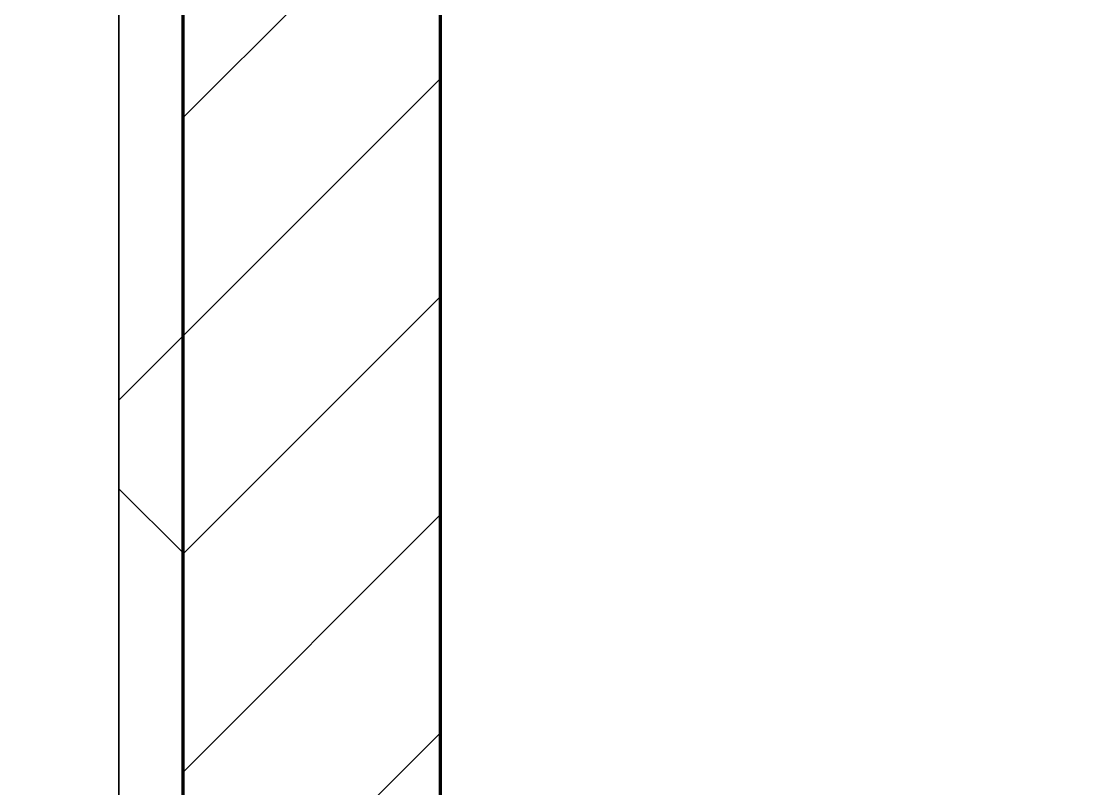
# Model space of a CAD drawing. Header units: millimetres. Extents: x -726012 to -647389, y -20772 to 18805.
# Drawn here: x -698804 to -697974, y -1540 to -943 of the extents above; entities that cross this region are included whole.
import ezdxf
from ezdxf.xclip import XClip

# ---------------------------------------------------------------- set-up
doc = ezdxf.new("R2010")
doc.units = ezdxf.units.MM
doc.header["$XCLIPFRAME"] = 0
for name, color, linetype, lineweight in [('A-GLAZ-CURT', 2, 'Continuous', 9), ('A-WALL', 5, 'Continuous', 35), ('A-WALL-FNSH', 2, 'Continuous', 35), ('A-WALL-PATT', 1, 'Continuous', 35)]:
    doc.layers.add(name, color=color, linetype=linetype, lineweight=lineweight)
doc.layers.add('A11_ALU.SOLID SHEET', color=2, linetype='Continuous')

# ---------------------------------------------------------------- blocks, each defined once
blk = doc.blocks.new('PPLS-PP19_Custom Tile Pattern - Custom Tile Pattern-V41-4233-01 ENLARGED MULTI-PURPOSE LEVEL - REFLECTED CEILING PLAN - SHEET 4')
at = {"layer": 'A-GLAZ-CURT'}
for p, q in [((-300, 0), (300, 0)), ((300, 0), (-300, 0)), ((195.99, 0), (213.31, 0)), ((213.31, 0), (195.99, 0)), ((230.06, 0), (300, 0)), ((-300, -50), (300, -50)), ((300, -50), (-300, -50))]:
    blk.add_line(p, q, dxfattribs=at)
for points, knots in [([(-115.82, 0), (-114.96, 0), (-110.41, 0), (-96.78, 0), (-71.33, 0), (-42.53, 0), (-12.78, 0), (4.23, 0), (9.64, 0), (10.14, 0), (10.18, 0)], [-5724.064692, -5724.064692, -5724.064692, -5724.064692, -5430.283136, -5103.229623, -4799.173296, -4065.652676, -3589.737505, -3285.047089, -3066.359526, -3044.715262, -3044.715262, -3044.715262, -3044.715262]), ([(2.06, 0), (-2.4, 0), (-21.29, 0), (-47.42, 0), (-65.77, 0), (-66.37, 0), (-66.38, 0)], [-3981.146839, -3981.146839, -3981.146839, -3981.146839, -3745.412743, -2981.410125, -2542.574734, -2498.224237, -2498.224237, -2498.224237, -2498.224237]), ([(42.84, 0), (40.22, 0), (33.65, 0), (24.07, 0), (12.82, 0), (-2.9, 0), (-20.62, 0), (-32.81, 0), (-44.85, 0), (-51.43, 0), (-51.79, 0)], [-2450.661347, -2450.661347, -2450.661347, -2450.661347, -2313.748533, -2106.613311, -1925.670641, -1617.263037, -1290.787923, -1039.307308, -819.71621, -644.910881, -644.910881, -644.910881, -644.910881]), ([(9.32, 0), (9.08, 0), (7.65, 0), (2.57, 0), (-12.23, 0), (-25.14, 0), (-34.62, 0), (-39.19, 0)], [-2922.926651, -2922.926651, -2922.926651, -2922.926651, -2882.788014, -2720.818881, -2518.50168, -2125.455881, -1826.829157, -1826.829157, -1826.829157, -1826.829157]), ([(-38.95, 0), (-38.05, 0), (-28.67, 0), (-18.03, 0), (8.61, 0), (15.02, 0), (22.91, 0), (31, 0), (39.04, 0), (51.19, 0), (58.74, 0), (61.34, 0), (61.45, 0)], [-3362.796854, -3362.796854, -3362.796854, -3362.796854, -3315.260113, -2864.387349, -2439.246196, -2084.094819, -1956.422387, -1818.904206, -1645.594513, -1443.202566, -1228.752106, -1120.932285, -1120.932285, -1120.932285, -1120.932285]), ([(-36.78, 0), (-32.43, 0), (-19.22, 0), (7.31, 0), (30.58, 0), (43.58, 0)], [-6191.144455, -6191.144455, -6191.144455, -6191.144455, -5862.463379, -5340.621928, -4661.142254, -4661.142254, -4661.142254, -4661.142254]), ([(2.07, 0), (-5.25, 0), (-17.05, 0), (-34.76, 0), (-36.04, 0)], [-9866.039976, -9866.039976, -9866.039976, -9866.039976, -9424.652049, -9182.880979, -9182.880979, -9182.880979, -9182.880979]), ([(70.61, 0), (66.16, 0), (55.8, 0), (39.61, 0), (24.74, 0), (2.64, 0), (-17.84, 0), (-30.57, 0), (-31.82, 0), (-32, 0)], [-4647.237329, -4647.237329, -4647.237329, -4647.237329, -4326.416877, -4098.545751, -3766.694881, -3333.063701, -2994.501669, -2698.150104, -2614.070998, -2614.070998, -2614.070998, -2614.070998]), ([(-30.76, 0), (-30.73, 0), (-29.99, 0), (-23.47, 0), (-15.75, 0), (-15.19, 0)], [-54176.191683, -54176.191683, -54176.191683, -54176.191683, -54157.274271, -53749.15266, -53717.791567, -53717.791567, -53717.791567, -53717.791567]), ([(-30.52, 0), (-27.11, 0), (-18.23, 0), (-6, 0), (1.54, 0)], [-2323.618664, -2323.618664, -2323.618664, -2323.618664, -2142.497158, -1742.713998, -1742.713998, -1742.713998, -1742.713998]), ([(-13, 0), (-14.35, 0), (-17.68, 0), (-25.97, 0), (-29.52, 0), (-30.21, 0)], [-55207.591944, -55207.591944, -55207.591944, -55207.591944, -54789.006179, -54461.685999, -54290.791712, -54290.791712, -54290.791712, -54290.791712]), ([(8.33, 0), (8.19, 0), (7.18, 0), (0.32, 0), (-13.89, 0), (-24.92, 0), (-29.03, 0)], [-3574.286521, -3574.286521, -3574.286521, -3574.286521, -3526.962355, -3285.499107, -2903.012179, -2680.714891, -2680.714891, -2680.714891, -2680.714891]), ([(-28.57, 0), (-26.93, 0), (-20.29, 0), (-11.45, 0), (2.08, 0), (13.15, 0), (21.24, 0), (24.62, 0), (24.72, 0), (24.72, 0)], [-5361.429781, -5361.429781, -5361.429781, -5361.429781, -5261.36855, -5050.479954, -4785.90057, -4596.498881, -4445.288762, -4384.376941, -4376.041937, -4376.041937, -4376.041937, -4376.041937]), ([(-22.56, 0), (-20.27, 0), (-17.03, 0), (-11.36, 0), (-7.66, 0), (-6.6, 0), (-6.44, 0)], [-56468.192263, -56468.192263, -56468.192263, -56468.192263, -56344.022017, -56303.229861, -56166.290093, -56124.392176, -56124.392176, -56124.392176, -56124.392176]), ([(-6.54, 0), (-6.73, 0), (-7.2, 0), (-7.6, 0), (-7.79, 0)], [-56009.792147, -56009.792147, -56009.792147, -56009.792147, -55949.290093, -55895.192118, -55895.192118, -55895.192118, -55895.192118]), ([(-2.63, 0), (-2.47, 0), (-1.22, 0), (4.92, 0), (15.97, 0), (22.54, 0), (24.49, 0)], [-226.825321, -226.825321, -226.825321, -226.825321, -220.269177, -206.416616, -198.214427, -187.717507, -187.717507, -187.717507, -187.717507]), ([(1.8, 0), (1.37, 0), (-0.22, 0), (-1.67, 0), (-2.25, 0)], [-250.29001, -250.29001, -250.29001, -250.29001, -246.234814, -234.646884, -234.646884, -234.646884, -234.646884]), ([(103.09, 0), (101.08, 0), (86.31, 0), (63.34, 0), (35.84, 0), (13.37, 0), (5.74, 0), (2.05, 0)], [-375.435014, -375.435014, -375.435014, -375.435014, -369.147452, -330.153101, -307.516438, -285.83788, -251.069714, -251.069714, -251.069714, -251.069714]), ([(2.08, 0), (2.4, 0), (12.23, 0), (22.06, 0), (36.18, 0), (40.64, 0), (42.94, 0)], [-1733.287825, -1733.287825, -1733.287825, -1733.287825, -1716.209403, -1206.526904, -1089.329421, -968.174444, -968.174444, -968.174444, -968.174444]), ([(2.7, 0), (3.62, 0), (16.23, 0), (42.82, 0), (88.72, 0), (120.63, 0), (138.28, 0), (138.53, 0)], [-432.714428, -432.714428, -432.714428, -432.714428, -429.606584, -390.253598, -346.313304, -291.370682, -290.5735, -290.5735, -290.5735, -290.5735]), ([(30.82, 0), (29.27, 0), (20.14, 0), (10.84, 0), (2.86, 0), (2.81, 0)], [-10462.034656, -10462.034656, -10462.034656, -10462.034656, -10363.088938, -9884.23066, -9880.810509, -9880.810509, -9880.810509, -9880.810509]), ([(31.18, 0), (25.97, 0), (16.68, 0), (7.22, 0), (2.97, 0)], [-4496.803627, -4496.803627, -4496.803627, -4496.803627, -4222.080604, -3997.158779, -3997.158779, -3997.158779, -3997.158779]), ([(24.69, 0), (24.54, 0), (20.99, 0), (15.48, 0), (10.8, 0), (9.63, 0)], [-4368.572414, -4368.572414, -4368.572414, -4368.572414, -4306.476363, -4080.000647, -3772.857994, -3772.857994, -3772.857994, -3772.857994]), ([(18.16, 0), (19.15, 0), (24.25, 0), (25.66, 0), (26.12, 0)], [-5700.113719, -5700.113719, -5700.113719, -5700.113719, -5554.232259, -5302.431367, -5302.431367, -5302.431367, -5302.431367]), ([(43.44, 0), (42.84, 0), (38.82, 0), (29.53, 0), (20.67, 0), (18.85, 0), (18.16, 0)], [-6347.322254, -6347.322254, -6347.322254, -6347.322254, -6314.283804, -6135.05769, -5972.647715, -5832.674503, -5832.674503, -5832.674503, -5832.674503]), ([(27.44, 0), (27.9, 0), (29.54, 0), (38.07, 0), (53.39, 0), (71.67, 0), (84.83, 0), (86.01, 0), (92.51, 0), (94.33, 0)], [-5037.309798, -5037.309798, -5037.309798, -5037.309798, -4887.603822, -4705.298446, -4353.683244, -3960.84581, -3759.045785, -3336.541051, -2783.776468, -2783.776468, -2783.776468, -2783.776468]), ([(27.89, 0), (29.09, 0), (32.62, 0), (39.15, 0), (42.71, 0)], [-147.777612, -147.777612, -147.777612, -147.777612, -135.792042, -123.813675, -123.813675, -123.813675, -123.813675]), ([(53.18, 0), (53.06, 0), (52.22, 0), (44.99, 0), (36.46, 0), (30.82, 0)], [-622.740158, -622.740158, -622.740158, -622.740158, -566.066452, -360.610861, 0, 0, 0, 0]), ([(136.44, 0), (121.66, 0), (86.93, 0), (51.16, 0), (31.18, 0)], [-106.750556, -106.750556, -106.750556, -106.750556, -59.610984, 0, 0, 0, 0]), ([(43.24, 0), (42.39, 0), (39.73, 0), (36.02, 0), (35.54, 0), (35.54, 0)], [-329.358298, -329.358298, -329.358298, -329.358298, -326.15566, -319.318397, -317.489778, -317.489778, -317.489778, -317.489778]), ([(126.35, 0), (119.91, 0), (102.5, 0), (76.86, 0), (57.82, 0), (47.79, 0), (44.68, 0), (43.54, 0)], [-432.67672, -432.67672, -432.67672, -432.67672, -401.860199, -357.622665, -341.267687, -334.000314, -329.736058, -329.736058, -329.736058, -329.736058]), ([(43.56, 0), (44.87, 0), (52.6, 0), (71.92, 0), (100.57, 0), (116.36, 0), (128.63, 0), (128.95, 0)], [-122.872142, -122.872142, -122.872142, -122.872142, -118.513713, -97.899267, -63.759246, -39.050993, -35.895543, -35.895543, -35.895543, -35.895543]), ([(43.57, 0), (44.63, 0), (48.55, 0), (57.76, 0), (64.47, 0), (72.74, 0), (75.22, 0), (76.03, 0), (76.21, 0)], [-957.265298, -957.265298, -957.265298, -957.265298, -901.315459, -753.071572, -495.328968, -421.953223, -334.951786, -290.452333, -290.452333, -290.452333, -290.452333]), ([(76.63, 0), (74.8, 0), (67.65, 0), (56.22, 0), (46.86, 0), (43.58, 0)], [-3095.572228, -3095.572228, -3095.572228, -3095.572228, -2950.589685, -2634.532728, -2463.36883, -2463.36883, -2463.36883, -2463.36883]), ([(114.39, 0), (114.2, 0), (112.08, 0), (105.42, 0), (92.38, 0), (85.59, 0), (74.4, 0), (62.26, 0), (52.46, 0), (47.16, 0), (43.59, 0)], [-8148.58938, -8148.58938, -8148.58938, -8148.58938, -8105.191388, -7723.759874, -7531.75727, -7135.649961, -6924.452779, -6738.82075, -6548.303034, -6350.107856, -6350.107856, -6350.107856, -6350.107856]), ([(43.64, 0), (43.87, 0), (50.79, 0), (64.79, 0), (95.91, 0), (124.45, 0), (132.42, 0), (134.6, 0)], [-306.561839, -306.561839, -306.561839, -306.561839, -305.899624, -287.17622, -249.500363, -194.761443, -152.241002, -152.241002, -152.241002, -152.241002]), ([(44.6, 0), (45.94, 0), (56.42, 0), (70.92, 0), (82.12, 0), (83.66, 0)], [-4643.358341, -4643.358341, -4643.358341, -4643.358341, -4573.028122, -4094.177415, -3869.465285, -3869.465285, -3869.465285, -3869.465285]), ([(61.47, 0), (61.47, 0), (61.21, 0), (54.61, 0), (53.71, 0), (53.56, 0)], [-1113.311073, -1113.311073, -1113.311073, -1113.311073, -1096.402191, -891.204116, -747.28819, -747.28819, -747.28819, -747.28819]), ([(76.22, 0), (75.58, 0), (73.64, 0), (71.05, 0), (70.61, 0)], [-193.634889, -193.634889, -193.634889, -193.634889, -31.537676, 0, 0, 0, 0]), ([(94.4, 0), (94.4, 0), (94.64, 0), (99.11, 0), (108.97, 0), (117.55, 0), (123.74, 0), (126.03, 0)], [-2348.345796, -2348.345796, -2348.345796, -2348.345796, -2310.419338, -2233.599744, -2052.234781, -1843.028543, -1723.290194, -1723.290194, -1723.290194, -1723.290194]), ([(126.45, 0), (124, 0), (122.35, 0), (114.96, 0), (108.04, 0), (103.09, 0)], [-31.430235, -31.430235, -31.430235, -31.430235, -22.807238, -15.488593, 0, 0, 0, 0]), ([(157.9, 0), (156.77, 0), (151.67, 0), (143.29, 0), (134.04, 0), (126.24, 0), (118.6, 0), (114.23, 0), (111.98, 0), (105.66, 0), (105.23, 0), (105.23, 0)], [-10292.955006, -10292.955006, -10292.955006, -10292.955006, -10098.273015, -9847.788484, -9677.714971, -9567.007022, -9453.21225, -9220.200448, -9012.77275, -8966.157302, -8929.495943, -8929.495943, -8929.495943, -8929.495943]), ([(105.26, 0), (105.52, 0), (111.01, 0), (112.65, 0), (113.59, 0)], [-8920.561005, -8920.561005, -8920.561005, -8920.561005, -8814.835624, -8577.462505, -8577.462505, -8577.462505, -8577.462505]), ([(126.6, 0), (130.11, 0), (142.25, 0), (163.31, 0), (185.23, 0), (193.62, 0), (194.69, 0), (194.79, 0)], [-1713.473867, -1713.473867, -1713.473867, -1713.473867, -1530.39897, -1095.004608, -529.74427, -295.064701, -265.121568, -265.121568, -265.121568, -265.121568]), ([(168.37, 0), (167.68, 0), (162.47, 0), (150.43, 0), (131.92, 0), (126.61, 0)], [-543.375029, -543.375029, -543.375029, -543.375029, -530.793311, -458.593899, -433.088737, -433.088737, -433.088737, -433.088737]), ([(128.58, 0), (128.8, 0), (130.16, 0), (139.26, 0), (152.67, 0), (161.24, 0), (162.19, 0), (162.75, 0)], [-633.326174, -633.326174, -633.326174, -633.326174, -627.736123, -618.981161, -602.094757, -592.980799, -581.414464, -581.414464, -581.414464, -581.414464]), ([(137.1, 0), (136, 0), (133.64, 0), (129.87, 0), (129.11, 0)], [-670.405967, -670.405967, -670.405967, -670.405967, -651.020627, -640.742133, -640.742133, -640.742133, -640.742133]), ([(193.8, 0), (193.33, 0), (190.11, 0), (183.13, 0), (171, 0), (161.95, 0), (161.28, 0), (158.35, 0), (157.85, 0), (157.77, 0)], [-11665.349007, -11665.349007, -11665.349007, -11665.349007, -11565.880756, -11105.624034, -10839.086983, -10768.332124, -10666.779182, -10580.760289, -10550.278881, -10550.278881, -10550.278881, -10550.278881]), ([(292.32, 0), (281.4, 0), (251.65, 0), (207.11, 0), (177.41, 0), (159.34, 0), (158.33, 0), (158.3, 0)], [-277.543685, -277.543685, -277.543685, -277.543685, -244.693688, -187.987675, -143.776725, -129.632772, -123.352749, -123.352749, -123.352749, -123.352749]), ([(159.07, 0), (159.13, 0), (160.84, 0), (165.21, 0), (174.15, 0), (185.98, 0), (208.82, 0), (219.42, 0), (230.06, 0)], [-115.643202, -115.643202, -115.643202, -115.643202, -114.681583, -87.660824, -65.295536, -41.623857, -24.459831, 0, 0, 0, 0]), ([(162.75, 0), (165.4, 0), (170.91, 0), (172.61, 0), (172.61, 0)], [-111.264224, -111.264224, -111.264224, -111.264224, -56.742688, -19.085662, -19.085662, -19.085662, -19.085662]), ([(247.1, 0), (246.76, 0), (245.04, 0), (238.34, 0), (226.56, 0), (221.1, 0), (200.27, 0), (182.99, 0), (174.27, 0), (169.67, 0), (168.99, 0)], [-9649.085549, -9649.085549, -9649.085549, -9649.085549, -9581.591397, -9406.094246, -9221.510254, -9016.44624, -8717.832359, -8253.978395, -8152.463617, -8069.855175, -8069.855175, -8069.855175, -8069.855175]), ([(215.22, 0), (214.62, 0), (210.55, 0), (203.98, 0), (187.54, 0), (175.3, 0), (169.49, 0)], [-203.825446, -203.825446, -203.825446, -203.825446, -198.527383, -184.406837, -162.427601, -142.916156, -142.916156, -142.916156, -142.916156]), ([(171.51, 0), (176.48, 0), (193.23, 0), (201.73, 0), (208.81, 0), (213.9, 0), (241.96, 0), (266.73, 0), (281.71, 0), (289.09, 0), (291.96, 0), (292.72, 0)], [-7971.819559, -7971.819559, -7971.819559, -7971.819559, -7784.112253, -7606.717214, -7289.299508, -7042.621073, -6582.165592, -6068.460911, -5766.029927, -5566.724884, -5486.583133, -5486.583133, -5486.583133, -5486.583133]), ([(172.07, 0), (177.66, 0), (187.87, 0), (201.08, 0), (207.47, 0), (213.96, 0), (215.11, 0)], [-255.364076, -255.364076, -255.364076, -255.364076, -237.955587, -223.92608, -215.862851, -208.75215, -208.75215, -208.75215, -208.75215]), ([(300, 0), (288.22, 0), (262, 0), (230.43, 0), (219.94, 0), (219.02, 0)], [-12528.858583, -12528.858583, -12528.858583, -12528.858583, -11905.454923, -11162.864862, -10856.732305, -10856.732305, -10856.732305, -10856.732305]), ([(219.9, 0), (220.86, 0), (227.84, 0), (242.06, 0), (246.54, 0), (246.96, 0)], [-10670.940496, -10670.940496, -10670.940496, -10670.940496, -10511.382485, -9925.173265, -9834.877357, -9834.877357, -9834.877357, -9834.877357]), ([(284.76, 0), (284.76, 0), (285.09, 0), (287.32, 0), (290.64, 0), (292.23, 0)], [-4110.630118, -4110.630118, -4110.630118, -4110.630118, -4053.389046, -3959.664717, -3878.983974, -3878.983974, -3878.983974, -3878.983974]), ([(292.7, 0), (291.66, 0), (288.83, 0), (285.38, 0), (284.87, 0)], [-4507.819211, -4507.819211, -4507.819211, -4507.819211, -4358.271401, -4143.037883, -4143.037883, -4143.037883, -4143.037883]), ([(292.65, 0), (292.84, 0), (295.31, 0), (297.76, 0), (300, 0)], [-3871.741814, -3871.741814, -3871.741814, -3871.741814, -3862.421465, -3746.95702, -3746.95702, -3746.95702, -3746.95702]), ([(293.37, 0), (295.02, 0), (296.9, 0), (297.86, 0), (298.09, 0)], [-5463.307426, -5463.307426, -5463.307426, -5463.307426, -5280.360606, -5199.253518, -5199.253518, -5199.253518, -5199.253518])]:
    blk.add_open_spline(points, degree=3, knots=knots, dxfattribs=at)
for points in [[(-15.19, 0), (-13.33, 0), (-6.06, 0), (2.04, 0)], [(24.49, 0), (25.23, 0), (25.72, 0), (26.04, 0)], [(36.29, 0), (37.54, 0), (40.26, 0), (42.93, 0)], [(80.35, 0), (79.57, 0), (78.27, 0), (76.63, 0)], [(84.06, 0), (83.48, 0), (82.41, 0), (81.72, 0)], [(129.02, 0), (129.02, 0), (127.93, 0), (126.91, 0)], [(168.74, 0), (168.74, 0), (169.81, 0), (171.51, 0)], [(195.11, 0), (194.91, 0), (194.44, 0), (193.8, 0)], [(300, 0), (297.55, 0), (295.1, 0), (292.65, 0)], [(297.38, 0), (296.47, 0), (295.09, 0), (293.34, 0)]]:
    blk.add_open_spline(points, degree=3, dxfattribs=at)
blk = doc.blocks.new('PPLS-PP19_Custom Tile Pattern - Custom Tile Pattern-V42-4233-01 ENLARGED MULTI-PURPOSE LEVEL - REFLECTED CEILING PLAN - SHEET 4')
at = {"layer": 'A-GLAZ-CURT'}
for p, q in [((-300, 0), (300, 0)), ((300, 0), (-300, 0)), ((-293.07, 0), (-275.75, 0)), ((-275.75, 0), (-293.07, 0)), ((-222.32, 0), (-205, 0)), ((-205, 0), (-222.32, 0)), ((-300, -50), (300, -50)), ((300, -50), (-300, -50))]:
    blk.add_line(p, q, dxfattribs=at)
at = {"layer": 'A-GLAZ-CURT', "flags": 128}
for points in [[(-300, 0), (-291.56, 0), (-283.3, 0), (-275.2, 0), (-267.26, 0), (-259.45, 0), (-251.77, 0), (-244.2, 0), (-236.74, 0), (-229.36, 0), (-222.06, 0), (-214.83, 0), (-207.71, 0), (-200.76, 0), (-194.02, 0), (-187.54, 0), (-181.38, 0), (-175.58, 0), (-170.25, 0), (-165.64, 0), (-162.01, 0), (-159.53, 0), (-157.46, 0), (-154.52, 0), (-149.42, 0), (-141.84, 0)], [(-125.17, 0), (-128.55, 0), (-134.16, 0), (-140.03, 0), (-145.5, 0), (-150.63, 0), (-155.53, 0), (-160.27, 0), (-164.95, 0), (-169.65, 0), (-174.47, 0), (-179.49, 0), (-184.81, 0), (-190.44, 0), (-196.37, 0), (-202.58, 0), (-209.04, 0), (-215.73, 0), (-222.63, 0), (-229.72, 0), (-236.97, 0), (-244.39, 0), (-251.96, 0), (-259.67, 0), (-267.51, 0), (-275.48, 0), (-283.55, 0), (-291.73, 0), (-300, 0)], [(-141.33, 0), (-132.81, 0), (-126.08, 0)]]:
    blk.add_lwpolyline(points, dxfattribs=at)
at = {"layer": 'A-GLAZ-CURT'}
for points, knots in [([(-300, 0), (-284.65, 0), (-236.57, 0), (-174.61, 0), (-129.95, 0), (-110.8, 0), (-99.5, 0), (-91.46, 0)], [-5323.127839, -5323.127839, -5323.127839, -5323.127839, -4502.809032, -2700.551212, -1002.059161, -460.363443, 0, 0, 0, 0]), ([(-225.07, 0), (-242.99, 0), (-267.07, 0), (-294.48, 0), (-300, 0)], [-14892.772381, -14892.772381, -14892.772381, -14892.772381, -13729.592194, -13439.944408, -13439.944408, -13439.944408, -13439.944408]), ([(-224.98, 0), (-228.83, 0), (-238.59, 0), (-255.22, 0), (-262.59, 0), (-264.9, 0), (-265.4, 0)], [-1062.575795, -1062.575795, -1062.575795, -1062.575795, -858.079193, -543.655514, -208.940337, 0, 0, 0, 0]), ([(-258.6, 0), (-257.91, 0), (-254.26, 0), (-242.21, 0), (-231.34, 0), (-225.2, 0)], [-5722.54675, -5722.54675, -5722.54675, -5722.54675, -5657.471696, -5413.335975, -5069.638732, -5069.638732, -5069.638732, -5069.638732]), ([(-133.82, 0), (-135.51, 0), (-137.8, 0), (-149.31, 0), (-162.01, 0), (-177.91, 0), (-199.46, 0), (-216.65, 0), (-231.26, 0), (-233.46, 0), (-234, 0)], [-2731.647847, -2731.647847, -2731.647847, -2731.647847, -2418.507304, -2308.929706, -2113.765672, -1763.376603, -1422.553702, -978.033455, -846.069444, -682.911962, -682.911962, -682.911962, -682.911962]), ([(-233.49, 0), (-233.44, 0), (-232.38, 0), (-230.81, 0), (-225.76, 0), (-224.41, 0)], [-455.274641, -455.274641, -455.274641, -455.274641, -440.605512, -119.536984, -18.980349, -18.980349, -18.980349, -18.980349]), ([(-142.16, 0), (-163.35, 0), (-190.32, 0), (-220.89, 0), (-224.32, 0)], [-16926.731542, -16926.731542, -16926.731542, -16926.731542, -15131.813646, -14909.026104, -14909.026104, -14909.026104, -14909.026104]), ([(-224.32, 0), (-223.68, 0), (-219.78, 0), (-213.1, 0), (-200.2, 0), (-185.8, 0), (-171.77, 0), (-158.7, 0), (-157.22, 0)], [-5053.178233, -5053.178233, -5053.178233, -5053.178233, -5017.494783, -4832.723979, -4666.091899, -4349.945572, -4000.813434, -3840.635403, -3840.635403, -3840.635403, -3840.635403]), ([(-141.74, 0), (-142.97, 0), (-147.67, 0), (-147.69, 0), (-158.72, 0), (-174.02, 0), (-185.59, 0), (-205.31, 0), (-218.18, 0), (-224.32, 0)], [-3054.90541, -3054.90541, -3054.90541, -3054.90541, -2919.378265, -2477.344047, -2237.412286, -2029.680487, -1755.085331, -1400.429864, -1074.270397, -1074.270397, -1074.270397, -1074.270397]), ([(-223.63, 0), (-219.39, 0), (-206.17, 0), (-188.58, 0), (-169.02, 0), (-154.27, 0), (-144.72, 0), (-141.28, 0)], [-5463.295695, -5463.295695, -5463.295695, -5463.295695, -5161.076232, -4739.070012, -4465.409639, -4149.119819, -3954.395102, -3954.395102, -3954.395102, -3954.395102]), ([(-152.35, 0), (-151.03, 0), (-148.17, 0), (-144.7, 0), (-141.95, 0)], [-3494.978217, -3494.978217, -3494.978217, -3494.978217, -3371.022232, -3264.540092, -3264.540092, -3264.540092, -3264.540092]), ([(-141.35, 0), (-143.88, 0), (-148.08, 0), (-150.03, 0), (-150.57, 0)], [-5432.783882, -5432.783882, -5432.783882, -5432.783882, -5298.784692, -5196.16478, -5196.16478, -5196.16478, -5196.16478]), ([(-150.34, 0), (-150.07, 0), (-147.91, 0), (-145.23, 0), (-141.36, 0)], [-4948.728362, -4948.728362, -4948.728362, -4948.728362, -4883.323924, -4476.252452, -4476.252452, -4476.252452, -4476.252452]), ([(-26.75, 0), (-27.82, 0), (-36.18, 0), (-53.55, 0), (-78.2, 0), (-110.94, 0), (-130.52, 0), (-147.74, 0), (-149.07, 0)], [-8718.362214, -8718.362214, -8718.362214, -8718.362214, -8532.293389, -8073.216054, -7508.296369, -7004.680444, -6449.282163, -6277.220794, -6277.220794, -6277.220794, -6277.220794]), ([(-148.23, 0), (-146.94, 0), (-144.3, 0), (-142.36, 0), (-141.7, 0)], [-6162.058746, -6162.058746, -6162.058746, -6162.058746, -6017.569127, -5928.486305, -5928.486305, -5928.486305, -5928.486305]), ([(-100.85, 0), (-101.34, 0), (-109.65, 0), (-122.65, 0), (-139.03, 0), (-146.11, 0), (-146.95, 0)], [-1401.1415, -1401.1415, -1401.1415, -1401.1415, -1374.161226, -945.742622, -741.901385, -489.130243, -489.130243, -489.130243, -489.130243]), ([(-146.69, 0), (-146.59, 0), (-145.49, 0), (-135.69, 0), (-128.29, 0), (-125.15, 0)], [-420.34245, -420.34245, -420.34245, -420.34245, -406.956646, -290.263673, 0, 0, 0, 0]), ([(-99.78, 0), (-110.14, 0), (-123.88, 0), (-139.11, 0), (-141.29, 0)], [-18263.455466, -18263.455466, -18263.455466, -18263.455466, -17136.203329, -16951.193119, -16951.193119, -16951.193119, -16951.193119]), ([(-141.24, 0), (-138.82, 0), (-136.81, 0), (-133.93, 0), (-128.78, 0), (-126.5, 0)], [-5907.123584, -5907.123584, -5907.123584, -5907.123584, -5560.701257, -5364.112219, -5231.017328, -5231.017328, -5231.017328, -5231.017328]), ([(-140.83, 0), (-138.97, 0), (-133.91, 0), (-127.33, 0), (-124.19, 0), (-123.43, 0), (-123.28, 0)], [-3945.713557, -3945.713557, -3945.713557, -3945.713557, -3839.893365, -3647.167523, -3488.92562, -3439.852845, -3439.852845, -3439.852845, -3439.852845]), ([(-118.78, 0), (-121.86, 0), (-126.28, 0), (-134.54, 0), (-139.5, 0), (-140.74, 0)], [-5938.474035, -5938.474035, -5938.474035, -5938.474035, -5700.061948, -5508.838257, -5443.601199, -5443.601199, -5443.601199, -5443.601199]), ([(-140.7, 0), (-140.57, 0), (-136.56, 0), (-127.26, 0), (-107.3, 0), (-90.42, 0), (-75.26, 0), (-68.41, 0), (-65.12, 0), (-63.63, 0)], [-4453.855526, -4453.855526, -4453.855526, -4453.855526, -4440.880425, -4054.690705, -3793.097032, -3402.597032, -3144.956779, -3050.982048, -2969.237017, -2969.237017, -2969.237017, -2969.237017]), ([(-127.41, 0), (-131.63, 0), (-133.16, 0), (-134.09, 0), (-134.15, 0)], [-8540.990293, -8540.990293, -8540.990293, -8540.990293, -8266.114998, -8246.473386, -8246.473386, -8246.473386, -8246.473386]), ([(-134.15, 0), (-133.32, 0), (-130.31, 0), (-117.33, 0), (-92.04, 0), (-74.02, 0), (-62.74, 0), (-60.36, 0), (-59.97, 0)], [-7657.439573, -7657.439573, -7657.439573, -7657.439573, -7293.749979, -6839.55839, -6236.997189, -5713.340575, -5140.470607, -5006.787413, -5006.787413, -5006.787413, -5006.787413]), ([(-120.13, 0), (-120.14, 0), (-120.24, 0), (-121.3, 0), (-129.25, 0), (-133.82, 0)], [-2933.992132, -2933.992132, -2933.992132, -2933.992132, -2920.575025, -2840.280255, -2731.647847, -2731.647847, -2731.647847, -2731.647847]), ([(-113.43, 0), (-113.44, 0), (-113.96, 0), (-119.73, 0), (-125.43, 0), (-127.03, 0), (-127.41, 0)], [-328.499627, -328.499627, -328.499627, -328.499627, -282.672656, -98.539552, -24.539552, 0, 0, 0, 0]), ([(-126.5, 0), (-122.44, 0), (-108.71, 0), (-86.68, 0), (-66.83, 0), (-59.53, 0), (-58.22, 0)], [-5231.017328, -5231.017328, -5231.017328, -5231.017328, -4994.692869, -4542.524482, -4008.285538, -3880.240769, -3880.240769, -3880.240769, -3880.240769]), ([(-125.15, 0), (-124.93, 0), (-121.96, 0), (-113.01, 0), (-104.05, 0), (-100.31, 0), (-99.78, 0)], [-3362.7396, -3362.7396, -3362.7396, -3362.7396, -3342.215224, -3074.362186, -2902.289527, -2874.18985, -2874.18985, -2874.18985, -2874.18985]), ([(-122.08, 0), (-122.01, 0), (-121.69, 0), (-121.2, 0), (-120.88, 0)], [-3136.336417, -3136.336417, -3136.336417, -3136.336417, -3110.304437, -3035.164275, -3035.164275, -3035.164275, -3035.164275]), ([(-99.78, 0), (-102.28, 0), (-107, 0), (-114.02, 0), (-117.28, 0), (-118.78, 0)], [-358.189918, -358.189918, -358.189918, -358.189918, -229.489605, -116.330425, 0, 0, 0, 0]), ([(-117.74, 0), (-117.19, 0), (-114.78, 0), (-113.43, 0), (-113.43, 0)], [-821.249067, -821.249067, -821.249067, -821.249067, -394.672656, -330.879064, -330.879064, -330.879064, -330.879064]), ([(-58.23, 0), (-59.03, 0), (-66.66, 0), (-85.2, 0), (-107.61, 0), (-116.56, 0), (-117.56, 0)], [-2921.2114, -2921.2114, -2921.2114, -2921.2114, -2842.901703, -2193.204658, -1433.981041, -985.49888, -985.49888, -985.49888, -985.49888]), ([(-115.82, 0), (-114.96, 0), (-110.41, 0), (-96.78, 0), (-71.33, 0), (-42.53, 0), (-12.78, 0), (4.23, 0), (9.64, 0), (10.14, 0), (10.18, 0)], [-5724.064692, -5724.064692, -5724.064692, -5724.064692, -5430.283136, -5103.229623, -4799.173296, -4065.652676, -3589.737505, -3285.047089, -3066.359526, -3044.715262, -3044.715262, -3044.715262, -3044.715262]), ([(-99.79, 0), (-103.98, 0), (-112.33, 0), (-114.94, 0), (-115.63, 0)], [-729.19797, -729.19797, -729.19797, -729.19797, -501.969187, -243.577221, -243.577221, -243.577221, -243.577221]), ([(-58.27, 0), (-62.9, 0), (-75.78, 0), (-89.64, 0), (-98.62, 0), (-99.7, 0)], [-1457.10604, -1457.10604, -1457.10604, -1457.10604, -1208.454564, -789.402658, -730.731663, -730.731663, -730.731663, -730.731663]), ([(-99.68, 0), (-94.7, 0), (-84.68, 0), (-71.67, 0), (-65.93, 0), (-65.07, 0)], [-2872.340075, -2872.340075, -2872.340075, -2872.340075, -2605.247022, -2322.099534, -2241.8264, -2241.8264, -2241.8264, -2241.8264]), ([(-72.93, 0), (-75.51, 0), (-83.53, 0), (-93.28, 0), (-99.25, 0)], [-19442.345229, -19442.345229, -19442.345229, -19442.345229, -18935.241197, -18282.704316, -18282.704316, -18282.704316, -18282.704316]), ([(-58.72, 0), (-59.58, 0), (-65.71, 0), (-78.74, 0), (-91.87, 0), (-99.02, 0)], [-1113.463882, -1113.463882, -1113.463882, -1113.463882, -1060.00838, -740.068933, -371.154627, -371.154627, -371.154627, -371.154627]), ([(-91.46, 0), (-90.09, 0), (-84.7, 0), (-77.43, 0), (-72.73, 0), (-72.64, 0), (-72.64, 0)], [-19832.387487, -19832.387487, -19832.387487, -19832.387487, -19753.885894, -19541.04734, -19478.625389, -19471.062469, -19471.062469, -19471.062469, -19471.062469]), ([(-63.96, 0), (-64.13, 0), (-72.5, 0), (-80.63, 0), (-86.16, 0)], [-2171.769325, -2171.769325, -2171.769325, -2171.769325, -2007.031671, -1681.3698, -1681.3698, -1681.3698, -1681.3698]), ([(-59.38, 0), (-62.07, 0), (-71.8, 0), (-77.83, 0), (-82.66, 0), (-83.28, 0), (-83.28, 0)], [-2144.571912, -2144.571912, -2144.571912, -2144.571912, -2006.592567, -1646.621388, -1424.436217, -1393.971743, -1393.971743, -1393.971743, -1393.971743]), ([(-83.28, 0), (-83.28, 0), (-82.91, 0), (-76.14, 0), (-62.97, 0), (-48.14, 0), (-36.49, 0), (-33.57, 0), (-29.94, 0), (-28.57, 0)], [-1393.4169, -1393.4169, -1393.4169, -1393.4169, -1353.722004, -1274.333717, -1073.56893, -651.549973, -296.515819, -83.513472, 0, 0, 0, 0]), ([(-66.39, 0), (-66.39, 0), (-64.39, 0), (-61.5, 0), (-59.27, 0)], [-2493.31794, -2493.31794, -2493.31794, -2493.31794, -2315.303971, -1998.57939, -1998.57939, -1998.57939, -1998.57939]), ([(-58.46, 0), (-62.45, 0), (-65.96, 0), (-66.37, 0), (-66.38, 0)], [-2831.320802, -2831.320802, -2831.320802, -2831.320802, -2542.574734, -2498.224237, -2498.224237, -2498.224237, -2498.224237]), ([(-29.03, 0), (-33.97, 0), (-43.74, 0), (-53.47, 0), (-58.37, 0)], [-2680.714891, -2680.714891, -2680.714891, -2680.714891, -2413.671296, -2161.752162, -2161.752162, -2161.752162, -2161.752162]), ([(-58.33, 0), (-57.26, 0), (-49.43, 0), (-34.42, 0), (-29.82, 0), (-29.19, 0)], [-1954.787369, -1954.787369, -1954.787369, -1954.787369, -1809.437387, -963.711516, -666.19313, -666.19313, -666.19313, -666.19313]), ([(31.18, 0), (25.97, 0), (11.99, 0), (-16.92, 0), (-42.1, 0), (-56.25, 0), (-58.29, 0)], [-4496.803627, -4496.803627, -4496.803627, -4496.803627, -4222.080604, -3745.412743, -2981.410125, -2835.42453, -2835.42453, -2835.42453, -2835.42453]), ([(-36.33, 0), (-36.43, 0), (-37.27, 0), (-45.02, 0), (-46.03, 0), (-53.75, 0), (-58.24, 0)], [-1855.773136, -1855.773136, -1855.773136, -1855.773136, -1810.870157, -1672.078046, -1405.135169, -1123.538852, -1123.538852, -1123.538852, -1123.538852]), ([(9.32, 0), (9.08, 0), (7.65, 0), (2.57, 0), (-12.23, 0), (-25.64, 0), (-40, 0), (-51.76, 0), (-57.92, 0), (-58.02, 0)], [-2922.926651, -2922.926651, -2922.926651, -2922.926651, -2882.788014, -2720.818881, -2518.50168, -2125.455881, -1792.521578, -1466.981642, -1461.463326, -1461.463326, -1461.463326, -1461.463326]), ([(-57.86, 0), (-56.63, 0), (-54.37, 0), (-45.2, 0), (-40.79, 0), (-40.46, 0), (-40.44, 0)], [-2845.518808, -2845.518808, -2845.518808, -2845.518808, -2734.127174, -2474.780881, -2410.990208, -2350.645972, -2350.645972, -2350.645972, -2350.645972]), ([(-57.64, 0), (-55.94, 0), (-53.15, 0), (-48.53, 0), (-30.79, 0), (-18.03, 0), (8.61, 0), (15.02, 0), (22.91, 0), (31, 0), (39.04, 0), (51.19, 0), (58.74, 0), (61.34, 0), (61.45, 0)], [-3860.98898, -3860.98898, -3860.98898, -3860.98898, -3689.699207, -3546.54457, -3315.260113, -2864.387349, -2439.246196, -2084.094819, -1956.422387, -1818.904206, -1645.594513, -1443.202566, -1228.752106, -1120.932285, -1120.932285, -1120.932285, -1120.932285]), ([(-57.51, 0), (-57.39, 0), (-56.45, 0), (-54.23, 0), (-46.33, 0), (-42.62, 0), (-41.76, 0)], [-4712.270506, -4712.270506, -4712.270506, -4712.270506, -4680.891996, -4469.85053, -4321.566175, -4270.495146, -4270.495146, -4270.495146, -4270.495146]), ([(-36.62, 0), (-36.62, 0), (-40.35, 0), (-43.96, 0), (-51.33, 0), (-57.16, 0)], [-4069.478503, -4069.478503, -4069.478503, -4069.478503, -3858.647035, -3538.256648, -2956.49664, -2956.49664, -2956.49664, -2956.49664]), ([(-51.83, 0), (-51.83, 0), (-51.78, 0), (-47.4, 0), (-46.01, 0), (-40.22, 0), (-36.78, 0)], [-632.814994, -632.814994, -632.814994, -632.814994, -627.965721, -508.377888, -260.442412, 0, 0, 0, 0]), ([(76.63, 0), (74.8, 0), (67.65, 0), (53.52, 0), (37, 0), (24.07, 0), (12.82, 0), (-2.9, 0), (-20.62, 0), (-32.81, 0), (-44.85, 0), (-51.43, 0), (-51.79, 0)], [-3095.572228, -3095.572228, -3095.572228, -3095.572228, -2950.589685, -2634.532728, -2313.748533, -2106.613311, -1925.670641, -1617.263037, -1290.787923, -1039.307308, -819.71621, -644.910881, -644.910881, -644.910881, -644.910881]), ([(-41.76, 0), (-39.9, 0), (-37.72, 0), (-36.92, 0), (-36.77, 0)], [-4270.495146, -4270.495146, -4270.495146, -4270.495146, -4161.040818, -4106.245333, -4106.245333, -4106.245333, -4106.245333]), ([(-36.78, 0), (-32.43, 0), (-19.22, 0), (8.83, 0), (43.36, 0), (70.92, 0), (82.12, 0), (83.66, 0)], [-6191.144455, -6191.144455, -6191.144455, -6191.144455, -5862.463379, -5340.621928, -4573.028122, -4094.177415, -3869.465285, -3869.465285, -3869.465285, -3869.465285]), ([(-36.29, 0), (-36.29, 0), (-34.66, 0), (-28.88, 0), (-26.95, 0), (-26.54, 0)], [-9150.272121, -9150.272121, -9150.272121, -9150.272121, -9057.163041, -8919.836787, -8834.607043, -8834.607043, -8834.607043, -8834.607043]), ([(24.76, 0), (17.63, 0), (3.04, 0), (-16.58, 0), (-34.76, 0), (-36.04, 0)], [-10334.00982, -10334.00982, -10334.00982, -10334.00982, -9884.23066, -9424.652049, -9182.880979, -9182.880979, -9182.880979, -9182.880979]), ([(-33.34, 0), (-33.34, 0), (-32.93, 0), (-31.16, 0), (-30.52, 0)], [-2415.024266, -2415.024266, -2415.024266, -2415.024266, -2357.633367, -2323.618664, -2323.618664, -2323.618664, -2323.618664]), ([(70.61, 0), (66.16, 0), (55.8, 0), (39.61, 0), (24.74, 0), (2.64, 0), (-17.84, 0), (-30.57, 0), (-31.82, 0), (-32, 0)], [-4647.237329, -4647.237329, -4647.237329, -4647.237329, -4326.416877, -4098.545751, -3766.694881, -3333.063701, -2994.501669, -2698.150104, -2614.070998, -2614.070998, -2614.070998, -2614.070998]), ([(-30.76, 0), (-30.73, 0), (-29.99, 0), (-23.47, 0), (-15.75, 0), (-15.19, 0)], [-54176.191683, -54176.191683, -54176.191683, -54176.191683, -54157.274271, -53749.15266, -53717.791567, -53717.791567, -53717.791567, -53717.791567]), ([(-30.52, 0), (-27.11, 0), (-17.83, 0), (5.99, 0), (22.06, 0), (37.44, 0), (45.92, 0), (57.76, 0), (64.47, 0), (72.74, 0), (75.22, 0), (76.03, 0), (76.21, 0)], [-2323.618664, -2323.618664, -2323.618664, -2323.618664, -2142.497158, -1716.209403, -1206.526904, -1089.329421, -901.315459, -753.071572, -495.328968, -421.953223, -334.951786, -290.452333, -290.452333, -290.452333, -290.452333]), ([(-13, 0), (-14.35, 0), (-17.68, 0), (-25.97, 0), (-29.52, 0), (-30.21, 0)], [-55207.591944, -55207.591944, -55207.591944, -55207.591944, -54789.006179, -54461.685999, -54290.791712, -54290.791712, -54290.791712, -54290.791712]), ([(8.33, 0), (8.19, 0), (7.18, 0), (0.32, 0), (-13.89, 0), (-24.92, 0), (-29.03, 0)], [-3574.286521, -3574.286521, -3574.286521, -3574.286521, -3526.962355, -3285.499107, -2903.012179, -2680.714891, -2680.714891, -2680.714891, -2680.714891]), ([(-28.98, 0), (-28.66, 0), (-27.39, 0), (-24.45, 0), (-22.56, 0)], [-166.548282, -166.548282, -166.548282, -166.548282, -102.06493, 0, 0, 0, 0]), ([(-28.57, 0), (-26.93, 0), (-20.29, 0), (-11.45, 0), (2.08, 0), (13.15, 0), (21.24, 0), (24.62, 0), (24.72, 0), (24.72, 0)], [-5361.429781, -5361.429781, -5361.429781, -5361.429781, -5261.36855, -5050.479954, -4785.90057, -4596.498881, -4445.288762, -4384.376941, -4376.041937, -4376.041937, -4376.041937, -4376.041937]), ([(-22.56, 0), (-20.27, 0), (-17.03, 0), (-11.36, 0), (-7.66, 0), (-6.6, 0), (-6.44, 0)], [-56468.192263, -56468.192263, -56468.192263, -56468.192263, -56344.022017, -56303.229861, -56166.290093, -56124.392176, -56124.392176, -56124.392176, -56124.392176])]:
    blk.add_open_spline(points, degree=3, knots=knots, dxfattribs=at)
for points in [[(-141.37, 0), (-140.56, 0), (-139.65, 0), (-138.62, 0)], [(-137.88, 0), (-139.05, 0), (-140.23, 0), (-141.32, 0)], [(-86.16, 0), (-90.58, 0), (-95.08, 0), (-99.77, 0)], [(-63.63, 0), (-61.54, 0), (-59.53, 0), (-58.16, 0)], [(-39.84, 0), (-39.08, 0), (-38.11, 0), (-37.36, 0)]]:
    blk.add_open_spline(points, degree=3, dxfattribs=at)
blk = doc.blocks.new('*U885')
at = {"layer": 'A-GLAZ-CURT', "rotation": 90}
for name, p in [('PPLS-PP19_Custom Tile Pattern - Custom Tile Pattern-V42-4233-01 ENLARGED MULTI-PURPOSE LEVEL - REFLECTED CEILING PLAN - SHEET 4', (-22445.85, 6620.41)), ('PPLS-PP19_Custom Tile Pattern - Custom Tile Pattern-V41-4233-01 ENLARGED MULTI-PURPOSE LEVEL - REFLECTED CEILING PLAN - SHEET 4', (-22445.85, 6020.41))]:
    blk.add_blockref(name, p, dxfattribs=at)
blk = doc.blocks.new('*U1287')
blk.add_lwpolyline([(21173.36, -580), (28210, -580), (28210, -6849.96), (45954.15, -6849.96), (45954.15, 600), (82995.06, 600), (83086.47, 650), (90052, 650), (90392, 990), (103159.16, 990), (103159.16, 4990), (21173.36, 4990), (21173.36, 3485.45), (21203.36, 3485.45), (21203.36, 925.54), (21173.36, 925.54), (21173.36, -580)])

msp = doc.modelspace()

# ---------------------------------------------------------------- hatches: boundary and pattern name
at = {"layer": 'A-WALL-PATT', "lineweight": 9}
h = msp.add_hatch(dxfattribs=at)
h.set_pattern_fill('FP_3', color=256, style=0, pattern_type=2)
h.set_pattern_definition([(45, (0, 0), (-212.13203, 212.13203), []), (135, (0, 0), (-212.13203, -212.13203), [])])
h.paths.add_polyline_path([(-698678.22, -3320.94), (-698678.22, 4179.02), (-698728.22, 4179.02), (-698728.22, -3320.94)])
h = msp.add_hatch(dxfattribs=at)
h.set_pattern_fill('FP_2', color=256, style=0, pattern_type=2)
h.set_pattern_definition([(45, (0, 0), (-84.852814, 84.852814), [])])
h.paths.add_polyline_path([(-698678.22, -4540.98), (-698478.22, -4540.98), (-698478.22, 4129.02), (-698678.22, 4129.02), (-698678.22, -4217.27)])

# ---------------------------------------------------------------- linework, layer by layer
at = {"layer": 'A-WALL', "color": 7, "lineweight": 70}
for p, q in [((-698678.22, -3320.94), (-698678.22, 4129.02)), ((-698478.22, 3929.02), (-698478.22, -4540.98))]:
    msp.add_line(p, q, dxfattribs=at)
at = {"layer": 'A-WALL-FNSH', "color": 250}
for p, q in [((-698728.22, -3270.94), (-698728.22, 4179.02)), ((-698678.22, 4129.02), (-698678.22, -3320.94))]:
    msp.add_line(p, q, dxfattribs=at)

# ---------------------------------------------------------------- block references
msp.add_blockref('*U885', (-676282.37, -7541.39))

# ---------------------------------------------------------------- next in the draw order: block references
at = {"layer": 'A11_ALU.SOLID SHEET'}
ref = msp.add_blockref('*U1287', (-744682.37, 3579.02), dxfattribs=at)
XClip(ref).set_block_clipping_path([(22516.8245944298, -23612.0000696909), (92487.8891097467, 7199.9972603897)])

doc.saveas('drawing.dxf')
